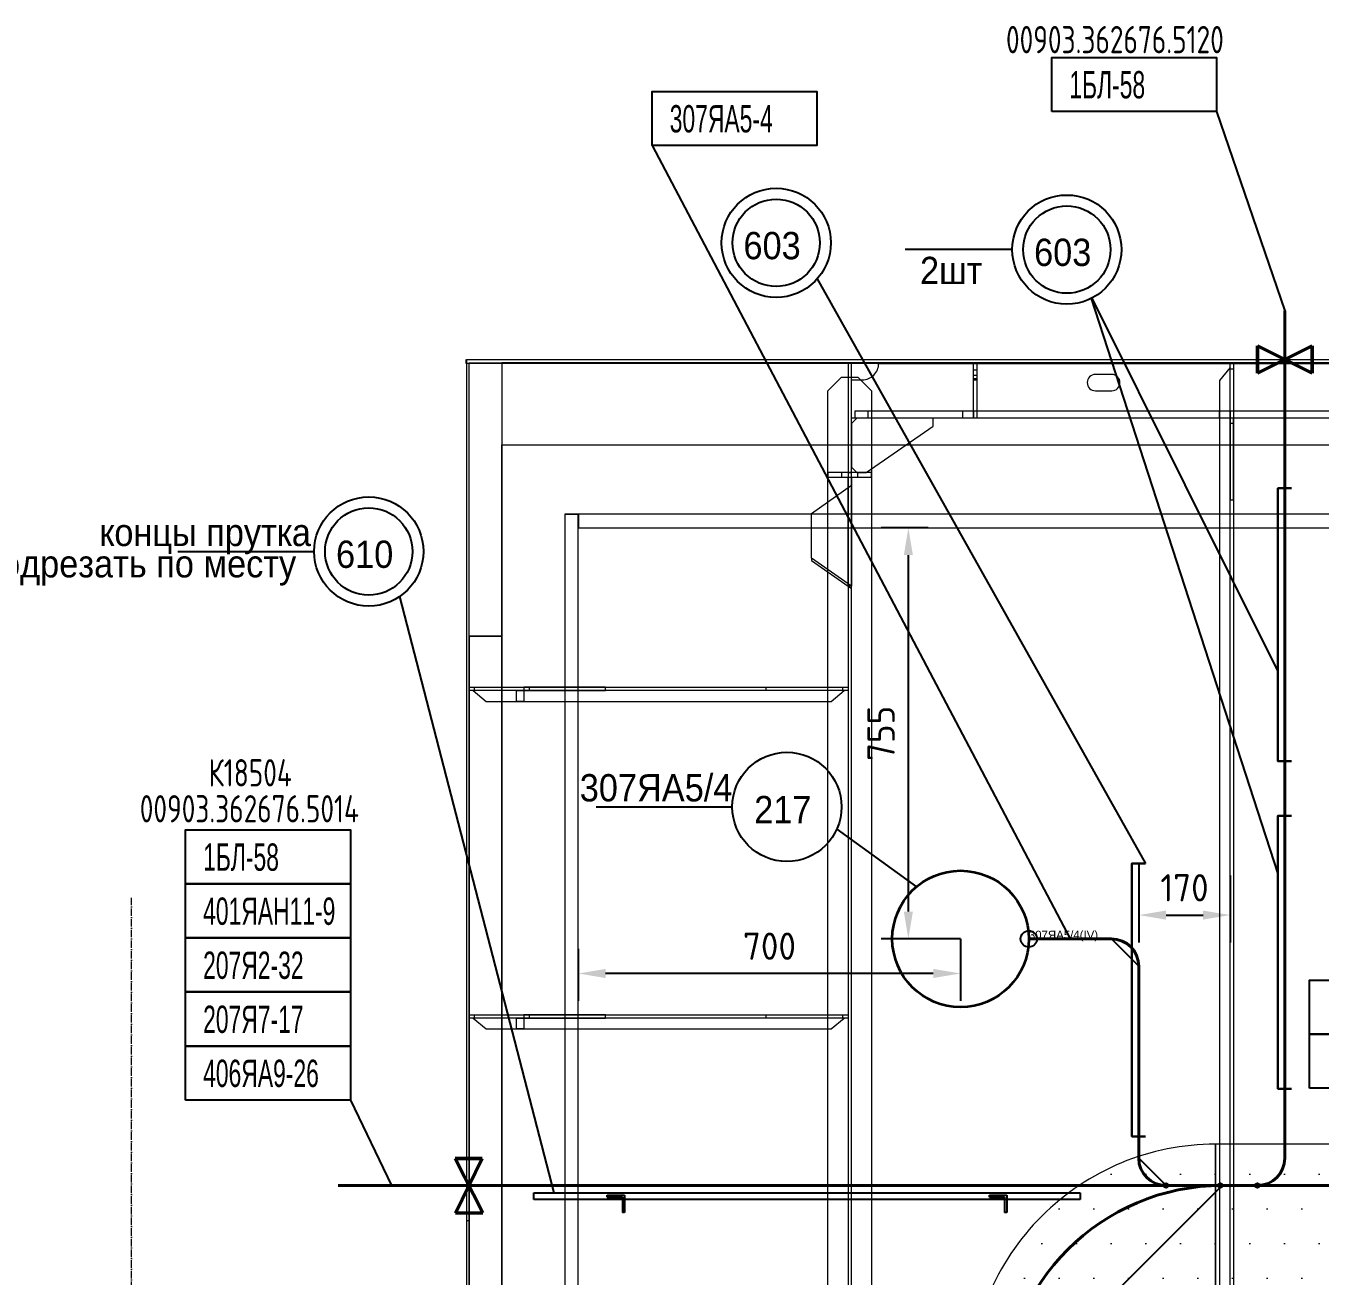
# Model space of a CAD drawing. Header units: millimetres. Extents: x -35117 to 70520, y -28859 to 27816.
# Drawn here: x -3988 to -1617, y -11680 to -9390 of the extents above; entities that cross this region are included whole.
import ezdxf

# ---------------------------------------------------------------- set-up
doc = ezdxf.new("R2010")
doc.units = ezdxf.units.MM
doc.linetypes.add('Dashed_dotted', pattern=[19.428571, 13.714286, -2.857143, 0, -2.857143])
for name, color, linetype in [('-1', 7, 'Continuous'), ('-1114', 7, 'Continuous'), ('-1513', 7, 'Continuous'), ('CABLE', 6, 'Continuous'), ('DIMENSION', 1, 'Continuous'), ('EQUIPMENT', 7, 'Continuous'), ('FORM', 7, 'Continuous'), ('Kabeli', 7, 'Continuous'), ('Выноски', 7, 'Continuous'), ('Насыщение', 7, 'Continuous'), ('ПозицииОборудования', 7, 'Continuous'), ('ТРАССЫскрытые', 7, 'Continuous'), ('ЭСН', 255, 'Continuous')]:
    doc.layers.add(name, color=color, linetype=linetype)
for name, color, linetype, lineweight in [('Hull', 1, 'Continuous', 40), ('Other', 3, 'Continuous', 60), ('ТРАССЫ', 7, 'Continuous', 40)]:
    doc.layers.add(name, color=color, linetype=linetype, lineweight=lineweight)
doc.styles.add('SIMPLEX', font='simplex.shx', dxfattribs={"width": 0.9, "height": 50})
doc.styles.get("Standard").update_dxf_attribs({"font": 'arial.ttf'})
doc.styles.add('Standard1', font='simplex.shx', dxfattribs={"height": 2.5})
doc.dimstyles.new('М_20 -1', dxfattribs={"dimscale": 0, "dimtxt": 50, "dimasz": 50, "dimexe": 50, "dimexo": 0, "dimgap": 25, "dimtad": 1, "dimdec": 0, "dimrnd": 5, "dimdsep": 46, "dimtxsty": 'SIMPLEX', "dimcen": 50, "dimclrd": 1, "dimclre": 1, "dimclrt": 3, "dimadec": 0, "dimazin": 0, "dimtfac": 1, "dimtdec": 0, "dimtmove": 0, "dimatfit": 3, "dimfxl": 1, "dimtolj": 1, "dimtzin": 0, "dimarcsym": 0})

# ---------------------------------------------------------------- blocks, each defined once
blk = doc.blocks.new('*U69')
at = {"layer": 'ЭСН', "lineweight": 30}
blk.add_lwpolyline([(500, -25), (500, 0), (0, 0), (0, -25)], dxfattribs=at)
blk = doc.blocks.new('*D128')
at = {"layer": 'Defpoints', "color": 0, "linetype": 'Continuous'}
for p in [(-1949.6, -10923.9), (-1781.9, -10945.9), (-1781.9, -11018.6)]:
    blk.add_point(p, dxfattribs=at)
at = {"layer": 'DIMENSION', "color": 1, "linetype": 'Continuous', "lineweight": -2}
for p, q in [((-1949.6, -10923.9), (-1949.6, -11068.6)), ((-1781.9, -10945.9), (-1781.9, -11068.6)), ((-1899.6, -11018.6), (-1831.9, -11018.6))]:
    blk.add_line(p, q, dxfattribs=at)
at = {"layer": 'DIMENSION', "color": 1, "linetype": 'Continuous'}
for points in [[(-1899.6, -11010.3), (-1899.6, -11026.9), (-1949.6, -11018.6)], [(-1831.9, -11010.3), (-1831.9, -11026.9), (-1781.9, -11018.6)]]:
    blk.add_solid(points, dxfattribs=at)
at = {"layer": 'DIMENSION', "color": 3, "linetype": 'Continuous', "insert": (-1865.8, -10968.6), "char_height": 50, "attachment_point": 5, "style": 'SIMPLEX'}
blk.add_mtext('\\A1;170', dxfattribs=at)
blk = doc.blocks.new('*D141')
at = {"layer": 'Defpoints', "color": 0, "linetype": 'Continuous'}
for p in [(-2371.5, -10309.3), (-2335, -10309.3), (-2275.9, -11062.2)]:
    blk.add_point(p, dxfattribs=at)
at = {"layer": 'DIMENSION', "color": 1, "linetype": 'Continuous', "lineweight": -2}
for p, q in [((-2335, -10309.3), (-2421.5, -10309.3)), ((-2371.5, -11012.2), (-2371.5, -10359.3)), ((-2275.9, -11062.2), (-2421.5, -11062.2))]:
    blk.add_line(p, q, dxfattribs=at)
at = {"layer": 'DIMENSION', "color": 1, "linetype": 'Continuous'}
for points in [[(-2379.8, -10359.3), (-2363.2, -10359.3), (-2371.5, -10309.3)], [(-2379.8, -11012.2), (-2363.2, -11012.2), (-2371.5, -11062.2)]]:
    blk.add_solid(points, dxfattribs=at)
at = {"layer": 'DIMENSION', "color": 3, "linetype": 'Continuous', "insert": (-2421.5, -10685.8), "char_height": 50, "attachment_point": 5, "rotation": 90, "style": 'SIMPLEX'}
blk.add_mtext('\\A1;755', dxfattribs=at)
blk = doc.blocks.new('*D142')
at = {"layer": 'Defpoints', "color": 0, "linetype": 'Continuous'}
for p in [(-2275.9, -11062.2), (-2976, -11080.7), (-2976, -11125.6)]:
    blk.add_point(p, dxfattribs=at)
at = {"layer": 'DIMENSION', "color": 1, "linetype": 'Continuous', "lineweight": -2}
for p, q in [((-2275.9, -11062.2), (-2275.9, -11175.6)), ((-2976, -11080.7), (-2976, -11175.6)), ((-2325.9, -11125.6), (-2926, -11125.6))]:
    blk.add_line(p, q, dxfattribs=at)
at = {"layer": 'DIMENSION', "color": 1, "linetype": 'Continuous'}
for points in [[(-2926, -11117.3), (-2926, -11133.9), (-2976, -11125.6)], [(-2325.9, -11117.3), (-2325.9, -11133.9), (-2275.9, -11125.6)]]:
    blk.add_solid(points, dxfattribs=at)
at = {"layer": 'DIMENSION', "color": 3, "linetype": 'Continuous', "insert": (-2625.9, -11075.6), "char_height": 50, "attachment_point": 5, "style": 'SIMPLEX'}
blk.add_mtext('\\A1;700', dxfattribs=at)

msp = doc.modelspace()

# ---------------------------------------------------------------- hatches: boundary and pattern name
at = {"layer": 'CABLE', "lineweight": 0}
h = msp.add_hatch(dxfattribs=at)
h.set_pattern_fill('DOTS', color=6, scale=40)
h.paths.add_polyline_path([(-1809.16, -11438.228), (-1809.16, -11738.228), (1190.84, -11738.228), (1190.84, -11438.228)])
edge = h.paths.add_edge_path()
edge.add_line((-2259.159, -11888.228), (-1959.16, -11888.228))
edge.add_arc((-1809.16, -11888.228), 150, 135.000086, 180.000063, ccw=False)
edge.add_arc((-1809.16, -11888.228), 150, 89.999937, 134.999914, ccw=False)
edge.add_line((-1809.16, -11738.228), (-1809.16, -11438.228))
edge.add_arc((-1809.16, -11888.227), 449.999, 90.000073, 135.000109)
edge.add_arc((-1809.161, -11888.228), 449.999, 134.999995, 180.000057)
h.paths.add_polyline_path([(-2259.159, -11888.228), (-2259.159, -14201.247), (-1959.16, -14201.247), (-1959.16, -11888.228)])

# ---------------------------------------------------------------- linework, layer by layer
at = {"layer": '-1', "color": 1, "linetype": 'Dashed_dotted', "lineweight": 0}
msp.add_line((-3794.496, -13812.587), (-3794.496, -10985.851), dxfattribs=at)
at = {"layer": '-1114', "color": 4, "lineweight": 0}
msp.add_line((-1781.934, -10258.247), (-1775.933, -10258.247), dxfattribs=at)
at = {"layer": '-1513', "color": 34, "lineweight": 0}
for p, q in [((-3116.059, -10007.273), (-3116.059, -10157.273)), ((-3116.059, -10157.273), (249.93, -10157.273)), ((-3176.136, -10507.547), (-3116.136, -10507.547))]:
    msp.add_line(p, q, dxfattribs=at)
for points in [[(-3176.098, -10507.47), (-3176.098, -10007.276), (-3116.098, -10007.276), (-3116.098, -10507.47), (-3176.098, -10507.47)], [(-3116.136, -10507.547), (-3116.136, -14141.31), (-3176.136, -14141.31)]]:
    msp.add_lwpolyline(points, dxfattribs=at)
for p, q in [((-3057.168, -11527.354), (-2057.168, -11527.354)), ((-3057.168, -11539.354), (-3057.168, -11527.354)), ((-2057.168, -11539.354), (-3057.168, -11539.354)), ((-2923.168, -11535.354), (-2923.168, -11531.354)), ((-2923.168, -11531.354), (-2891.168, -11531.354)), ((-2923.168, -11535.354), (-2895.168, -11535.354)), ((-2895.168, -11535.354), (-2895.168, -11563.354)), ((-2891.168, -11531.354), (-2891.168, -11563.354)), ((-2223.168, -11535.354), (-2223.168, -11531.354)), ((-2223.168, -11531.354), (-2191.168, -11531.354)), ((-2223.168, -11535.354), (-2195.168, -11535.354)), ((-2195.168, -11535.354), (-2195.168, -11563.354)), ((-2191.168, -11531.354), (-2191.168, -11563.354)), ((-2057.168, -11527.354), (-2057.168, -11539.354)), ((-2891.168, -11563.354), (-2895.168, -11563.354)), ((-2191.168, -11563.354), (-2195.168, -11563.354))]:
    msp.add_line(p, q)
msp.add_lwpolyline([(-3180.934, -10008.247), (-3180.934, -10001.247)])
at = {"layer": 'CABLE', "color": 6, "lineweight": 0}
msp.add_lwpolyline([(-2259.159, -11888.228), (-1959.16, -11888.228, -0.19891226), (-1915.226, -11782.162, -0.19891226), (-1809.16, -11738.228), (-1809.16, -11438.228, 0.19891253), (-2127.358, -11570.03, 0.19891265), (-2259.159, -11888.228, 0.19891265)], format="xyb", dxfattribs=at)
msp.add_lwpolyline([(-1809.16, -11438.228), (-1809.16, -11738.228), (1190.84, -11738.228), (1190.84, -11438.228), (-1809.16, -11438.228)], dxfattribs=at)
at = {"layer": 'EQUIPMENT', "color": 2, "linetype": 'Continuous', "lineweight": 35}
msp.add_circle((-2275.933, -11062.247), 125, dxfattribs=at)
at = {"layer": 'Hull', "color": 86, "linetype": 'Continuous', "lineweight": 20}
for p, q in [((249.93, -10007.273), (-3116.059, -10007.273)), ((-2251.934, -10008.247), (-2245.934, -10008.247)), ((-2251.934, -10019.728), (-2251.934, -10008.247)), ((-2251.934, -10019.728), (-2245.934, -10019.728)), ((-2251.934, -10029.46), (-2251.934, -10019.728)), ((-2245.934, -10008.247), (-2245.934, -10019.728)), ((-2245.934, -10019.728), (-2245.934, -10029.46)), ((-1781.934, -10008.247), (-1775.933, -10008.247)), ((-1781.934, -10018.247), (-1781.934, -10008.247)), ((-1781.934, -10018.247), (-1775.933, -10018.247)), ((-1781.934, -10108.247), (-1781.934, -10018.247)), ((-1775.933, -10008.247), (-1775.933, -10018.247)), ((-1775.933, -10018.247), (-1775.933, -10108.247)), ((-2251.934, -10029.46), (-2245.934, -10029.46)), ((-2251.934, -10035.963), (-2251.934, -10029.46)), ((-2251.934, -10035.963), (-2245.934, -10035.963)), ((-2251.934, -10038.247), (-2251.934, -10035.963)), ((-2251.934, -10038.247), (-2245.934, -10038.247)), ((-2251.934, -10108.247), (-2251.934, -10038.247)), ((-2245.934, -10038.247), (-2251.934, -10038.247)), ((-2245.934, -10029.46), (-2245.934, -10035.963)), ((-2245.934, -10035.963), (-2245.934, -10038.247)), ((-2245.934, -10038.247), (-2245.934, -10108.247)), ((-2468.783, -10108.247), (-2468.783, -10094.855)), ((-2468.783, -10094.855), (-2444.948, -10094.855)), ((-2444.948, -10108.247), (-2444.948, -10094.855)), ((-2444.948, -10094.855), (-1157.919, -10094.855)), ((-2444.948, -10108.247), (-2468.783, -10108.247)), ((-1157.919, -10108.247), (-2444.948, -10108.247)), ((-2245.934, -10108.247), (-2251.934, -10108.247)), ((-1775.933, -10108.247), (-1781.934, -10108.247)), ((-1775.933, -10108.247), (-1781.934, -10108.247)), ((-1781.934, -10108.247), (-1781.934, -10118.247)), ((-1775.933, -10118.247), (-1781.934, -10118.247)), ((-1781.934, -10118.247), (-1781.934, -10258.247)), ((-1775.933, -10118.247), (-1775.933, -10108.247)), ((-1775.933, -10258.247), (-1775.933, -10118.247)), ((-2518.933, -10208.247), (-2518.933, -10216.247)), ((-2493.933, -10208.247), (-2518.933, -10208.247)), ((-2493.933, -10208.247), (-2493.933, -10216.247)), ((-2463.934, -10208.247), (-2493.933, -10208.247)), ((-2463.934, -10216.247), (-2463.934, -10208.247)), ((-2438.934, -10208.247), (-2463.934, -10208.247)), ((-2438.934, -10216.247), (-2438.934, -10208.247)), ((-2518.933, -10216.247), (-2493.933, -10216.247)), ((-2493.933, -10216.247), (-2463.934, -10216.247)), ((-2463.934, -10216.247), (-2438.934, -10216.247)), ((-2475.933, -10416.247), (-2548.916, -10364.641)), ((-3176.136, -10507.547), (-3176.136, -14141.31)), ((-3176.136, -14141.31), (-3176.136, -10507.547)), ((-3175.933, -10607.247), (-3175.933, -10601.247)), ((-3175.933, -10601.247), (-3165.934, -10601.247)), ((-3165.934, -10607.247), (-3175.933, -10607.247)), ((-3165.934, -10607.247), (-3165.934, -10601.247)), ((-3165.934, -10601.247), (-3075.933, -10601.247)), ((-3075.933, -10607.247), (-3165.934, -10607.247)), ((-3075.933, -10601.247), (-3075.933, -10607.247)), ((-3075.933, -10601.247), (-3075.933, -10607.247)), ((-3065.934, -10601.247), (-3075.933, -10601.247)), ((-3075.933, -10607.247), (-3065.934, -10607.247)), ((-3065.934, -10601.247), (-3065.934, -10607.247)), ((-2925.933, -10601.247), (-3065.934, -10601.247)), ((-3065.934, -10607.247), (-2925.933, -10607.247)), ((-2925.933, -10607.247), (-2925.933, -10601.247)), ((-2631.934, -10607.247), (-2631.934, -10601.247)), ((-2631.934, -10601.247), (-2491.934, -10601.247)), ((-2491.934, -10607.247), (-2631.934, -10607.247)), ((-2491.934, -10601.247), (-2491.934, -10607.247)), ((-2491.934, -10601.247), (-2481.934, -10601.247)), ((-2481.934, -10607.247), (-2491.934, -10607.247)), ((-2481.934, -10601.247), (-2481.934, -10607.247)), ((-3175.933, -11207.247), (-3175.933, -11201.247)), ((-3175.933, -11201.247), (-3165.934, -11201.247)), ((-3165.934, -11207.247), (-3175.933, -11207.247)), ((-3165.934, -11207.247), (-3165.934, -11201.247)), ((-3165.934, -11201.247), (-3075.933, -11201.247)), ((-3075.933, -11207.247), (-3165.934, -11207.247)), ((-3075.933, -11201.247), (-3075.933, -11207.247)), ((-3075.933, -11201.247), (-3075.933, -11207.247)), ((-3065.934, -11201.247), (-3075.933, -11201.247)), ((-3075.933, -11207.247), (-3065.934, -11207.247)), ((-3065.934, -11201.247), (-3065.934, -11207.247)), ((-2925.933, -11201.247), (-3065.934, -11201.247)), ((-3065.934, -11207.247), (-2925.933, -11207.247)), ((-2925.933, -11207.247), (-2925.933, -11201.247)), ((-2631.934, -11207.247), (-2631.934, -11201.247)), ((-2631.934, -11201.247), (-2491.934, -11201.247)), ((-2491.934, -11207.247), (-2631.934, -11207.247)), ((-2491.934, -11201.247), (-2491.934, -11207.247)), ((-2491.934, -11201.247), (-2481.934, -11201.247)), ((-2481.934, -11207.247), (-2491.934, -11207.247)), ((-2481.934, -11201.247), (-2481.934, -11207.247)), ((-3180.934, -11578.247), (-3180.934, -12334.247)), ((-3175.933, -12334.247), (-3175.933, -11578.247))]:
    msp.add_line(p, q, dxfattribs=at)
for points in [[(-3180.934, -10001.247), (328.346, -10001.247)], [(-3180.934, -10008.247), (-3180.934, -11578.247), (-3175.933, -11578.247), (-3175.933, -10008.247), (-3180.934, -10008.247)], [(328.346, -10008.247), (-3180.934, -10008.247)], [(-2481.934, -10008.247), (-2481.934, -12101.247), (-2475.933, -12101.247), (-2475.933, -10008.247), (-2481.934, -10008.247)], [(-2481.934, -10008.247), (-2481.934, -10208.247), (-2475.933, -10208.247), (-2475.933, -10008.247), (-2481.934, -10008.247)], [(-1781.934, -12894.247), (-1781.934, -10015.397), (-1801.934, -10039.232), (-1801.934, -12894.247), (-1781.934, -12894.247)], [(-1775.933, -10008.247), (-1775.933, -12894.247), (-1781.934, -12894.247), (-1781.934, -10008.247), (-1775.933, -10008.247)], [(-2518.933, -10058.247), (-2493.933, -10033.247), (-2463.934, -10033.247), (-2438.934, -10058.247), (-2438.934, -11951.247), (-2518.933, -11951.247), (-2518.933, -10058.247)], [(-2251.934, -10108.247), (-2271.933, -10108.247), (-2271.933, -10094.855), (-2251.934, -10094.855), (-2251.934, -10108.247)], [(-1781.934, -10108.247), (-1801.934, -10108.247), (-1801.934, -10094.855), (-1781.934, -10094.855), (-1781.934, -10108.247)], [(-2475.933, -10118.247), (-2475.933, -10198.247), (-2465.934, -10208.247), (-2448.934, -10208.247), (-2325.933, -10123.247), (-2325.933, -10108.247), (-2465.934, -10108.247), (-2475.933, -10118.247)], [(318.066, -11267.733), (288.426, -11267.732), (2359.246, -11267.748), (2359.121, -14141.216), (-3116.269, -14141.265), (-3116.269, -10157.28), (318.066, -10157.33), (318.066, -10507.331), (-475.325, -10507.348), (-475.325, -10851.537), (318.066, -10851.475), (318.066, -11267.733)], [(-2548.916, -10364.641), (-2548.916, -10282.853), (-2475.933, -10231.247), (-2475.933, -10416.247)], [(-2475.933, -10216.247), (-2475.933, -10416.247), (-2481.934, -10416.247), (-2481.934, -10216.247), (-2475.933, -10216.247)], [(-2548.916, -10364.641), (-2548.916, -10368.883), (-2475.933, -10420.49), (-2475.933, -10416.247)], [(-3175.933, -10601.247), (-2481.934, -10601.247), (-2481.934, -10607.247), (-3175.933, -10607.247), (-3175.933, -10601.247)], [(-2489.084, -10607.247), (-3168.783, -10607.247), (-3144.948, -10627.247), (-2512.919, -10627.247), (-2489.084, -10607.247)], [(-3075.933, -10607.247), (-3075.933, -10627.247), (-3089.325, -10627.247), (-3089.325, -10607.247), (-3075.933, -10607.247)], [(-3175.933, -11201.247), (-2481.934, -11201.247), (-2481.934, -11207.247), (-3175.933, -11207.247), (-3175.933, -11201.247)], [(-2489.084, -11207.247), (-3168.783, -11207.247), (-3144.948, -11227.247), (-2512.919, -11227.247), (-2489.084, -11207.247)], [(-3075.933, -11207.247), (-3075.933, -11227.247), (-3089.325, -11227.247), (-3089.325, -11207.247), (-3075.933, -11207.247)]]:
    msp.add_lwpolyline(points, dxfattribs=at)
for points in [[(-2425.933, -10008.247), (-1091.934, -10008.247), (-1081.934, -10018.247), (-1081.934, -10083.247), (-1101.934, -10083.247, 0.1989086), (-1119.612, -10090.569, 0.19891377), (-1126.934, -10108.247), (-2475.933, -10108.247), (-2475.933, -10038.247), (-2455.934, -10038.247, 0.1989098), (-2434.72, -10029.46, 0.1989098), (-2425.933, -10008.247, 0.1989098)], [(-2028.933, -10058.247), (-1998.934, -10058.247, 0.19891591), (-1988.327, -10053.853, 0.19891338), (-1983.934, -10043.247, 0.19891338), (-1988.327, -10032.641, 0.19891338), (-1998.934, -10028.247), (-2028.933, -10028.247, 0.19891338), (-2039.54, -10032.641, 0.19891338), (-2043.933, -10043.247, 0.19891338), (-2039.54, -10053.853, 0.19891591), (-2028.933, -10058.247, 0.19891591)]]:
    msp.add_lwpolyline(points, format="xyb", dxfattribs=at)
at = {"layer": 'Kabeli', "color": 231}
for points in [[(-3.719, -10208.955), (-4.053, -10209.145), (-4.053, -11463.935), (-54.053, -11513.935), (-54.053, -11513.935), (-54.053, -11513.935), (-149.354, -11513.935), (-249.354, -11513.935), (-329.152, -11513.935), (-429.019, -11513.935), (-1732.196, -11513.935), (-1796.644, -11513.935), (-2196.644, -11913.935), (-2196.644, -12232.065), (-2196.644, -12232.065), (-2196.644, -12712.41), (-2196.644, -14162.096), (-2196.644, -14239.448), (-2196.644, -14239.448)], [(-3.719, -10208.955), (-4.053, -10209.145), (-4.053, -11463.935), (-54.053, -11513.935), (-54.053, -11513.935), (-54.053, -11513.935), (-149.354, -11513.935), (-249.354, -11513.935), (-329.152, -11513.935), (-429.019, -11513.935), (-1732.196, -11513.935), (-1796.644, -11513.935), (-2196.644, -11913.935), (-2196.644, -12232.065), (-2196.644, -12232.065), (-2196.644, -12712.41), (-2196.644, -14162.096), (-2196.644, -14239.448), (-2196.644, -14239.448)], [(-2150.933, -11062.247), (-2150.933, -11062.247), (-1999.572, -11062.247), (-1949.572, -11112.247), (-1949.572, -11463.935), (-1899.572, -11513.935), (-1899.572, -11513.935), (-1899.572, -11513.935), (-1800.084, -11513.95), (-1796.644, -11513.935), (-1732.196, -11513.935), (-429.019, -11513.935), (-329.152, -11513.935), (-249.354, -11513.935), (-149.354, -11513.935), (-54.053, -11513.935), (45.947, -11513.935), (167.901, -11513.935), (167.901, -11513.935), (396, -11513.935), (1380.782, -11513.935), (2124.425, -11513.935)], [(-304.407, -12172.688), (-304.407, -12172.688), (-329.019, -12172.688), (-379.019, -12122.688), (-379.019, -11944.323), (-379.019, -11662.486), (-379.019, -11662.486), (-379.019, -11563.935), (-429.019, -11513.935), (-429.019, -11513.935), (-429.019, -11513.935), (-1732.196, -11513.935), (-1796.644, -11513.935), (-2196.644, -11913.935), (-2196.644, -12232.065), (-2196.644, -12232.065), (-2196.644, -12712.41), (-2196.644, -14162.096), (-2196.644, -14239.448), (-2196.644, -14239.448)], [(-304.407, -12172.688), (-304.407, -12172.688), (-329.019, -12172.688), (-379.019, -12122.688), (-379.019, -11944.323), (-379.019, -11662.486), (-379.019, -11662.486), (-379.019, -11563.935), (-429.019, -11513.935), (-429.019, -11513.935), (-429.019, -11513.935), (-1732.196, -11513.935), (-1796.644, -11513.935), (-2196.644, -11913.935), (-2196.644, -12232.065), (-2196.644, -12232.065), (-2196.644, -12712.41), (-2196.644, -14162.096), (-2196.644, -14239.448), (-2196.644, -14239.448)], [(-2196.644, -11913.935), (-1796.644, -11513.935), (-1732.196, -11513.935), (-429.019, -11513.935), (-429.019, -11513.935), (-429.019, -11513.935), (-379.019, -11563.935), (-379.019, -11662.486), (-379.019, -11662.486), (-379.019, -11944.323)]]:
    msp.add_lwpolyline(points, dxfattribs=at)
at = {"layer": 'Kabeli', "color": 6}
for centre in [(-1899.572, -11513.935), (-1800.084, -11513.95), (-1732.196, -11513.935)]:
    msp.add_circle(centre, 4, dxfattribs=at)
at = {"layer": 'Other', "color": 5, "linetype": 'Continuous', "lineweight": 18}
for p, q in [((-2975.955, -10284.398), (-3000.955, -10284.398)), ((-3000.955, -10284.398), (-3000.955, -10284.4)), ((-3000.955, -10284.4), (-2975.955, -10284.4)), ((-3000.955, -10284.4), (-3000.955, -14026.203)), ((-2975.955, -10284.4), (-2975.955, -10284.398)), ((-2975.955, -14026.203), (-2975.955, -10284.4))]:
    msp.add_line(p, q, dxfattribs=at)
for points in [[(328.346, -10284.276), (-2975.948, -10284.276), (-2975.948, -10309.276)], [(-2975.948, -10309.276), (328.346, -10309.276)]]:
    msp.add_lwpolyline(points, dxfattribs=at)
at = {"layer": 'Выноски', "color": 1}
for points in [[(-2108.71, -9546.713), (-2108.71, -9447.713), (-1807.072, -9447.713), (-1807.072, -9546.713), (-2108.71, -9546.713)], [(-2840.613, -9609.049), (-2840.613, -9510.049), (-2538.976, -9510.049), (-2538.976, -9609.049), (-2840.613, -9609.049)], [(-1807.072, -9546.713), (-1682.196, -9911.552)], [(-2840.613, -9609.049), (-2075.252, -11062.247)], [(-3695.131, -10961.453), (-3695.131, -10862.453), (-3393.494, -10862.453), (-3393.494, -10961.453), (-3695.131, -10961.453)], [(-3695.131, -11060.453), (-3695.131, -10961.453), (-3393.494, -10961.453), (-3393.494, -11060.453), (-3695.131, -11060.453)], [(-3695.131, -11159.453), (-3695.131, -11060.453), (-3393.494, -11060.453), (-3393.494, -11159.453), (-3695.131, -11159.453)], [(-1637.161, -11236.65), (-1637.161, -11137.65), (-1335.523, -11137.65), (-1335.523, -11236.65), (-1637.161, -11236.65)], [(-3695.131, -11258.453), (-3695.131, -11159.453), (-3393.494, -11159.453), (-3393.494, -11258.453), (-3695.131, -11258.453)], [(-3695.131, -11357.453), (-3695.131, -11258.453), (-3393.494, -11258.453), (-3393.494, -11357.453), (-3695.131, -11357.453)], [(-1637.161, -11335.65), (-1637.161, -11236.65), (-1335.523, -11236.65), (-1335.523, -11335.65), (-1637.161, -11335.65)], [(-3393.494, -11357.453), (-3318.058, -11513.935)]]:
    msp.add_lwpolyline(points, dxfattribs=at)
at = {"layer": 'Насыщение', "lineweight": 50}
for p, q in [((-1631.8, -9976.246), (-1731.8, -10026.246)), ((-1631.8, -10026.246), (-1731.8, -9976.246)), ((-3151.058, -11564.247), (-3201.803, -11464.623)), ((-3201.056, -11564.62), (-3151.805, -11464.25))]:
    msp.add_line(p, q, dxfattribs=at)
at = {"layer": 'Насыщение', "color": 1}
for points in [[(-2538.524, -9853.415), (-1937.072, -10923.872)], [(-2036.548, -9889.103), (-1694.696, -10942.885)], [(-2035.325, -9888.48), (-1694.696, -10572.333)], [(-3303.466, -10435.353), (-3021.098, -11527.354)]]:
    msp.add_lwpolyline(points, dxfattribs=at)
at = {"layer": 'Насыщение', "lineweight": 50}
for points in [[(-1731.8, -9976.246), (-1731.8, -10026.246)], [(-1631.8, -9976.246), (-1631.8, -10026.246)], [(-3151.805, -11464.25), (-3201.803, -11464.623)], [(-3151.058, -11564.247), (-3201.056, -11564.62)]]:
    msp.add_lwpolyline(points, dxfattribs=at)
at = {"layer": 'Насыщение', "color": 1}
for centre, radius in [((-2613.573, -9787.326), 100), ((-2613.573, -9787.326), 80), ((-2081.294, -9799.672), 100), ((-2081.294, -9799.672), 80), ((-3359.737, -10352.688), 100), ((-3359.737, -10352.688), 80)]:
    msp.add_circle(centre, radius, dxfattribs=at)
at = {"layer": 'ПозицииОборудования', "color": 1}
for p, q in [((-2183.23, -9799.672), (-2377.104, -9799.672)), ((-3709.317, -10352.688), (-3459.737, -10352.688)), ((-2943.518, -10820.416), (-2693.937, -10820.416))]:
    msp.add_line(p, q, dxfattribs=at)
msp.add_lwpolyline([(-2502.541, -10860.995), (-2356.632, -10966.786)], dxfattribs=at)
msp.add_circle((-2593.937, -10820.416), 100, dxfattribs=at)
at = {"layer": 'ТРАССЫ', "color": 6}
for points in [[(-1732.196, -11513.935), (-1732.196, -11513.935, 0.41421356), (-1682.196, -11463.935), (-1682.196, -9911.552)], [(-1899.572, -11513.935), (-1899.572, -11513.935, -0.41421356), (-1949.572, -11463.935), (-1949.572, -11112.247, 0.41421356), (-1999.572, -11062.247), (-2150.933, -11062.247)], [(-2196.644, -12232.065), (-2196.644, -12232.065), (-2196.644, -12232.065), (-2196.644, -11913.935, -0.41421356), (-1796.644, -11513.935), (167.901, -11513.935)]]:
    msp.add_lwpolyline(points, format="xyb", dxfattribs=at)
msp.add_lwpolyline([(-1800.084, -11513.95), (-3415.534, -11513.935)], dxfattribs=at)
at = {"layer": 'ТРАССЫскрытые', "color": 6}
msp.add_circle((-2150.933, -11062.247), 15, dxfattribs=at)

# ---------------------------------------------------------------- block references
at = {"layer": 'ЭСН', "rotation": 90}
for p in [(-1694.696, -10736.749), (-1694.696, -11336.749), (-1962.072, -11423.872)]:
    msp.add_blockref('*U69', p, dxfattribs=at)

# ---------------------------------------------------------------- texts
at = {"layer": 'FORM', "color": 3, "style": 'Standard1', "width": 0.7}
for s, p in [('00903.362676.5120', (-2192.748, -9440.07)), ('К18504', (-3653.259, -10783.024)), ('00903.362676.5014', (-3779.17, -10848.879))]:
    msp.add_text(s, height=50, dxfattribs=at).set_placement(p)
at = {"layer": 'Выноски', "color": 3, "width": 0.6}
for s, p in [('1БЛ-58', (-2076.71, -9522.713)), ('307ЯА5-4', (-2808.613, -9585.049)), ('1БЛ-58', (-3663.131, -10937.453)), ('401ЯАН11-9', (-3663.131, -11036.453)), ('207Я2-32', (-3663.131, -11135.453)), ('207Я7-17', (-3663.131, -11234.453)), ('406ЯА9-26', (-3663.131, -11333.453))]:
    msp.add_text(s, height=50, dxfattribs=at).set_placement(p)
at = {"layer": 'Насыщение', "color": 3, "width": 0.9}
for s, p in [('603', (-2673.573, -9817.326)), ('603', (-2141.294, -9829.672)), ('610', (-3419.737, -10382.688))]:
    msp.add_text(s, height=50, dxfattribs=at).set_placement(p)
at = {"layer": 'ПозицииОборудования', "color": 3, "width": 0.9}
for s, p in [('2шт', (-2350.155, -9862.876)), ('концы прутка', (-3853.239, -10342.688)), ('подрезать по месту', (-4067.304, -10400.085)), ('307ЯА5/4', (-2973.366, -10810.416)), ('217', (-2653.937, -10850.416))]:
    msp.add_text(s, height=50, dxfattribs=at).set_placement(p)
at = {"layer": 'ТРАССЫскрытые', "color": 6}
msp.add_text('307ЯА5/4(IV)', height=15, dxfattribs=at).set_placement((-2150.933, -11062.247))

# ---------------------------------------------------------------- dimensions: what is measured, and where the dimension line sits
at = {"layer": 'DIMENSION', "color": 1, "linetype": 'Continuous'}
dim = msp.add_linear_dim(base=(-2371.509, -10309.276), p1=(-2275.933, -11062.247), p2=(-2335.008, -10309.276), angle=90, dimstyle='М_20 -1', override={"dimscale": 1}, dxfattribs=at)
dim.commit()
dim.dimension.update_dxf_attribs({"geometry": '*D141', "text_midpoint": (-2421.509, -10685.762)})
for base, p1, p2, picture, middle in [((-1781.934, -11018.612), (-1949.572, -10923.872), (-1781.934, -10945.857), '*D128', (-1865.753, -10968.612)), ((-2975.955, -11125.596), (-2275.933, -11062.247), (-2975.955, -11080.714), '*D142', (-2625.944, -11075.596))]:
    dim = msp.add_linear_dim(base=base, p1=p1, p2=p2, dimstyle='М_20 -1', override={"dimscale": 1}, dxfattribs=at)
    dim.commit()
    dim.dimension.update_dxf_attribs({"geometry": picture, "text_midpoint": middle})

doc.saveas('drawing.dxf')
